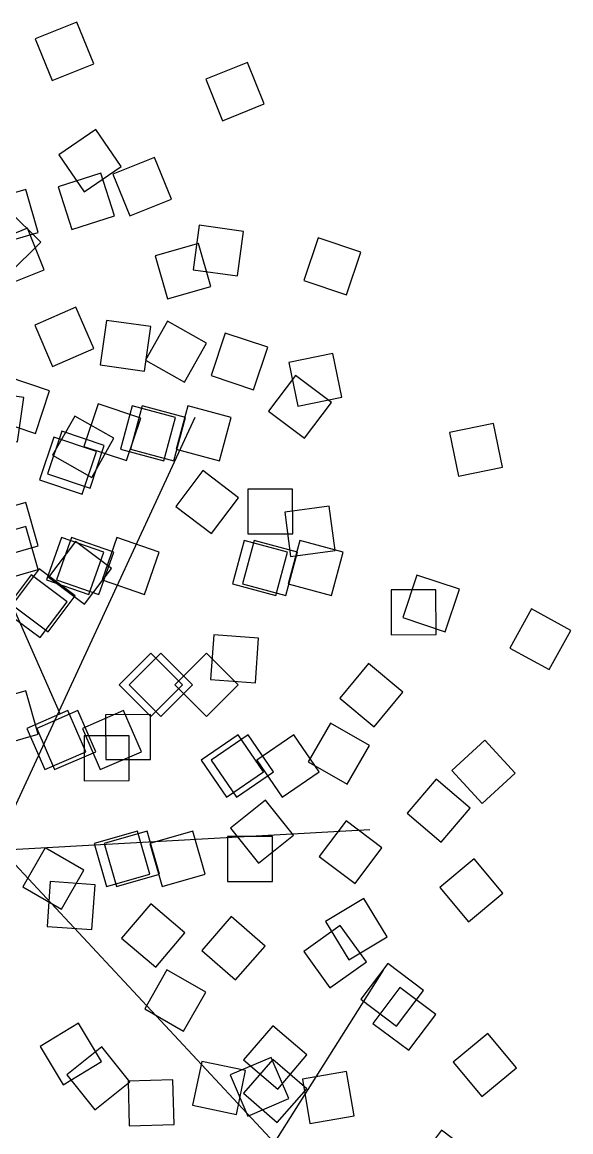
# Model space of a CAD drawing. Extents: x 286.28 to 289.6, y 127.58 to 130.63.
# Drawn here: x 288.656 to 289.605, y 128.629 to 130.547 of the extents above; entities that cross this region are included whole.
import ezdxf

# ---------------------------------------------------------------- set-up
doc = ezdxf.new("R2010")
doc.units = 0
doc.header["$MEASUREMENT"] = 0
doc.layers.get('0').update_dxf_attribs({"linetype": 'CONTINUOUS'})

msp = doc.modelspace()

# ---------------------------------------------------------------- linework, layer by layer
for p, q in [((288.6096, 129.1175, 1.4938), (288.9557, 129.8644, 1.9495)), ((288.7227, 129.3505, 1.6275), (288.5034, 129.8473, 1.6275)), ((288.6199, 129.1175, 1.4938), (289.0927, 128.6104, 1.9495)), ((289.0927, 128.6104, 1.9495), (289.2812, 128.9085, 2.114))]:
    msp.add_line(p, q)
at = {"extrusion": (6.99446e-33, -1, -1.83772e-16)}
msp.add_line((288.637, 129.1175, 1.487), (289.2572, 129.1517, 1.9084), dxfattribs=at)
for points in [[(288.7081, 130.4465, 2.2716), (288.78, 130.4755, 2.2168), (288.751, 130.5474, 2.1619), (288.6791, 130.5184, 2.2168)], [(289.0029, 130.3771, 2.251), (289.0748, 130.4061, 2.1962), (289.0458, 130.478, 2.1414), (288.9739, 130.449, 2.1962)], [(288.7638, 130.254, 2.0009), (288.8278, 130.2978, 1.9461), (288.784, 130.3618, 1.8913), (288.72, 130.318, 1.9461)], [(288.8424, 130.2127, 1.7439), (288.9143, 130.2417, 1.6891), (288.8853, 130.3136, 1.6343), (288.8134, 130.2846, 1.6891)], [(288.7422, 130.189, 2.3538), (288.816, 130.2127, 2.299), (288.7923, 130.2865, 2.2442), (288.7185, 130.2628, 2.299)], [(288.6096, 130.1625, 2.4915), (288.6842, 130.1838, 2.4366), (288.6629, 130.2583, 2.3818), (288.5883, 130.237, 2.4366)], [(288.6336, 130.1123, 2.066), (288.6884, 130.1671, 2.0112), (288.6336, 130.2219, 1.9564), (288.5788, 130.1671, 2.0112)], [(288.6227, 130.0903, 2.3881), (288.6946, 130.1193, 2.3333), (288.6656, 130.1912, 2.2784), (288.5937, 130.1622, 2.3333)], [(288.9517, 130.1196, 2.3024), (289.0285, 130.1089, 2.2476), (289.0392, 130.1856, 2.1928), (288.9624, 130.1964, 2.2476)], [(289.1433, 130.1011, 2.2373), (289.2168, 130.0764, 2.1825), (289.2415, 130.1498, 2.1277), (289.168, 130.1746, 2.1825)], [(288.9077, 130.069, 1.9947), (288.9823, 130.0903, 1.9398), (288.961, 130.1649, 1.885), (288.8864, 130.1436, 1.9398)], [(288.709, 129.9525, 2.1448), (288.7801, 129.9835, 2.09), (288.7491, 130.0546, 2.0352), (288.6781, 130.0236, 2.09)], [(288.7912, 129.9551, 1.7953), (288.868, 129.9444, 1.7405), (288.8788, 130.0212, 1.6857), (288.802, 130.0319, 1.7405)], [(288.8696, 129.9632, 2.3812), (288.9371, 129.9251, 2.3264), (288.9752, 129.9926, 2.2716), (288.9077, 130.0307, 2.3264)], [(288.9828, 129.9366, 1.7302), (289.0563, 129.9119, 1.6754), (289.081, 129.9854, 1.6206), (289.0075, 130.0101, 1.6754)], [(289.1329, 129.8834, 2.0283), (289.2088, 129.899, 1.9735), (289.1932, 129.975, 1.9187), (289.1172, 129.9593, 1.9735)], [(289.0823, 129.8748, 2.2311), (289.1442, 129.8281, 2.1762), (289.1908, 129.89, 2.1214), (289.1289, 129.9367, 2.1762)], [(288.6057, 129.8612, 1.4219), (288.6792, 129.8365, 1.3671), (288.7039, 129.91, 1.3122), (288.6304, 129.9347, 1.3671)], [(288.5715, 129.8328, 2.4395), (288.6483, 129.822, 2.3846), (288.659, 129.8988, 2.3298), (288.5823, 129.9095, 2.3846)], [(288.7631, 129.8142, 2.3744), (288.8366, 129.7895, 2.3195), (288.8613, 129.863, 2.2647), (288.7878, 129.8877, 2.3195)], [(288.8266, 129.8096, 2.9157), (288.9015, 129.7894, 2.8609), (288.9216, 129.8643, 2.8061), (288.8468, 129.8844, 2.8609)], [(288.8437, 129.8096, 1.2437), (288.9186, 129.7894, 1.1889), (288.9388, 129.8643, 1.1341), (288.8639, 129.8844, 1.1889)], [(288.9226, 129.8096, 2.4086), (288.9974, 129.7894, 2.3538), (289.0176, 129.8643, 2.299), (288.9427, 129.8844, 2.3538)], [(288.7091, 129.7988, 1.8741), (288.7767, 129.7606, 1.8193), (288.8148, 129.8282, 1.7645), (288.7472, 129.8663, 1.8193)], [(288.7002, 129.7668, 1.2095), (288.7737, 129.7421, 1.1546), (288.7984, 129.8155, 1.0998), (288.7249, 129.8402, 1.1546)], [(289.4106, 129.7624, 2.0078), (289.4865, 129.778, 1.9529), (289.4708, 129.854, 1.8981), (289.3949, 129.8383, 1.9529)], [(288.6865, 129.7564, 2.8814), (288.76, 129.7317, 2.8266), (288.7847, 129.8052, 2.7718), (288.7112, 129.8299, 2.8266)], [(288.9218, 129.7103, 1.724), (288.9837, 129.6636, 1.6692), (289.0304, 129.7255, 1.6143), (288.9685, 129.7722, 1.6692)], [(289.0464, 129.6628, 1.4219), (289.124, 129.6629, 1.3671), (289.1238, 129.7404, 1.3122), (289.0463, 129.7403, 1.3671)], [(288.6096, 129.6211, 2.8444), (288.6842, 129.6424, 2.7895), (288.6629, 129.717, 2.7347), (288.5883, 129.6957, 2.7895)], [(289.1204, 129.6239, 2.1106), (289.1973, 129.634, 2.0557), (289.1872, 129.7108, 2.0009), (289.1103, 129.7007, 2.0557)], [(288.6096, 129.58, 1.234), (288.6842, 129.6013, 1.1792), (288.6629, 129.6759, 1.1244), (288.5883, 129.6546, 1.1792)], [(288.6987, 129.5834, 2.9979), (288.7719, 129.5579, 2.9431), (288.7975, 129.6311, 2.8883), (288.7243, 129.6566, 2.9431)], [(288.7021, 129.5879, 2.3681), (288.764, 129.5412, 2.3133), (288.8107, 129.6031, 2.2585), (288.7488, 129.6498, 2.3133)], [(288.7158, 129.5834, 1.3259), (288.789, 129.5579, 1.2711), (288.8146, 129.6311, 1.2163), (288.7414, 129.6566, 1.2711)], [(288.7947, 129.5834, 2.4909), (288.8679, 129.5579, 2.436), (288.8934, 129.6311, 2.3812), (288.8202, 129.6566, 2.436)], [(289.0202, 129.5766, 2.8952), (289.095, 129.5564, 2.8403), (289.1152, 129.6313, 2.7855), (289.0403, 129.6514, 2.8403)], [(289.0373, 129.5766, 1.2232), (289.1122, 129.5564, 1.1683), (289.1323, 129.6313, 1.1135), (289.0575, 129.6514, 1.1683)], [(289.1161, 129.5766, 2.3881), (289.191, 129.5564, 2.3333), (289.2111, 129.6313, 2.2784), (289.1363, 129.6514, 2.3333)], [(288.6255, 129.5301, 2.8752), (288.6874, 129.4835, 2.8204), (288.7341, 129.5454, 2.7656), (288.6722, 129.592, 2.8204)], [(288.6392, 129.5405, 1.2032), (288.7011, 129.4938, 1.1484), (288.7478, 129.5557, 1.0936), (288.6859, 129.6024, 1.1484)], [(289.3142, 129.5181, 2.0592), (289.3878, 129.4938, 2.0043), (289.4121, 129.5675, 1.9495), (289.3385, 129.5918, 2.0043)], [(289.2942, 129.4886, 1.4013), (289.3717, 129.4887, 1.3465), (289.3716, 129.5662, 1.2917), (289.2941, 129.5661, 1.3465)], [(289.4994, 129.4656, 1.9941), (289.5673, 129.4282, 1.9392), (289.6047, 129.4961, 1.8844), (289.5368, 129.5335, 1.9392)], [(288.9822, 129.411, 1.5041), (289.0595, 129.4055, 1.4493), (289.065, 129.4829, 1.3945), (288.9877, 129.4884, 1.4493)], [(288.8242, 129.4019, 2.9465), (288.879, 129.347, 2.8917), (288.9338, 129.4019, 2.8369), (288.879, 129.4567, 2.8917)], [(288.8413, 129.4019, 1.2746), (288.8961, 129.347, 1.2197), (288.951, 129.4019, 1.1649), (288.8961, 129.4567, 1.2197)], [(288.9201, 129.4019, 2.4395), (288.9749, 129.347, 2.3846), (289.0298, 129.4019, 2.3298), (288.9749, 129.4567, 2.3846)], [(289.2054, 129.379, 2.138), (289.265, 129.3294, 2.0831), (289.3146, 129.389, 2.0283), (289.255, 129.4386, 2.0831)], [(288.6096, 129.2956, 2.8101), (288.6842, 129.3169, 2.7553), (288.6629, 129.3915, 2.7005), (288.5883, 129.3702, 2.7553)], [(288.6645, 129.3265, 3.0254), (288.6954, 129.2554, 2.9705), (288.7665, 129.2863, 2.9157), (288.7355, 129.3574, 2.9705)], [(288.6816, 129.3265, 1.3534), (288.7125, 129.2554, 1.2985), (288.7836, 129.2863, 1.2437), (288.7527, 129.3574, 1.2985)], [(288.7604, 129.3265, 2.5183), (288.7913, 129.2554, 2.4635), (288.8624, 129.2863, 2.4086), (288.8315, 129.3574, 2.4635)], [(288.8008, 129.2728, 2.2065), (288.8783, 129.2729, 2.1517), (288.8782, 129.3504, 2.0968), (288.8006, 129.3503, 2.1517)], [(289.1508, 129.2686, 1.4527), (289.2181, 129.2301, 1.3979), (289.2566, 129.2973, 1.3431), (289.1894, 129.3359, 1.3979)], [(288.7638, 129.2362, 2.1551), (288.8413, 129.2363, 2.1003), (288.8411, 129.3138, 2.0455), (288.7636, 129.3137, 2.1003)], [(288.966, 129.2717, 2.8814), (289.0097, 129.2077, 2.8266), (289.0737, 129.2514, 2.7718), (289.0299, 129.3154, 2.8266)], [(288.9831, 129.2717, 1.2095), (289.0269, 129.2077, 1.1546), (289.0909, 129.2514, 1.0998), (289.0471, 129.3154, 1.1546)], [(289.0619, 129.2717, 2.3744), (289.1057, 129.2077, 2.3195), (289.1697, 129.2514, 2.2647), (289.1259, 129.3154, 2.3195)], [(289.3989, 129.2539, 1.9878), (289.4514, 129.1969, 1.933), (289.5084, 129.2495, 1.8782), (289.4559, 129.3064, 1.933)], [(289.3217, 129.1801, 1.3876), (289.3807, 129.1298, 1.3328), (289.431, 129.1888, 1.278), (289.372, 129.2391, 1.3328)], [(289.0164, 129.1541, 1.5315), (289.0649, 129.0935, 1.4767), (289.1254, 129.142, 1.4219), (289.0769, 129.2025, 1.4767)], [(288.7809, 129.1278, 2.8752), (288.8022, 129.0532, 2.8204), (288.8768, 129.0745, 2.7656), (288.8555, 129.1491, 2.8204)], [(288.7981, 129.1278, 1.2032), (288.8194, 129.0532, 1.1484), (288.8939, 129.0745, 1.0936), (288.8726, 129.1491, 1.1484)], [(288.8769, 129.1278, 2.3681), (288.8982, 129.0532, 2.3133), (288.9727, 129.0745, 2.2585), (288.9514, 129.1491, 2.3133)], [(289.1697, 129.105, 2.5183), (289.2317, 129.0585, 2.4635), (289.2783, 129.1204, 2.4086), (289.2163, 129.167, 2.4635)], [(289.0116, 129.062, 2.1345), (289.0891, 129.0621, 2.0797), (289.0889, 129.1397, 2.0249), (289.0114, 129.1395, 2.0797)], [(288.6574, 129.0528, 2.2579), (288.7246, 129.0143, 2.2031), (288.7632, 129.0815, 2.1482), (288.6959, 129.1201, 2.2031)], [(289.3781, 129.0518, 1.7097), (289.4276, 128.9922, 1.6549), (289.4873, 129.0417, 1.6), (289.4378, 129.1013, 1.6549)], [(288.6995, 128.9844, 2.2373), (288.7769, 128.979, 2.1825), (288.7823, 129.0563, 2.1277), (288.705, 129.0618, 2.1825)], [(288.8283, 128.9643, 2.1928), (288.8873, 128.914, 2.138), (288.9376, 128.973, 2.0831), (288.8786, 129.0233, 2.138)], [(289.1808, 128.9928, 1.3814), (289.2209, 128.9264, 1.3265), (289.2873, 128.9665, 1.2717), (289.2472, 129.0328, 1.3265)], [(288.9668, 128.9428, 2.6005), (289.0253, 128.8918, 2.5457), (289.0762, 128.9503, 2.4909), (289.0178, 129.0012, 2.5457)], [(289.1431, 128.9411, 1.7919), (289.1882, 128.878, 1.7371), (289.2513, 128.923, 1.6823), (289.2062, 128.9861, 1.7371)], [(289.2417, 128.8583, 1.8707), (289.3037, 128.8118, 1.8159), (289.3502, 128.8737, 1.7611), (289.2883, 128.9203, 1.8159)], [(288.8682, 128.842, 2.1859), (288.9354, 128.8035, 2.1311), (288.974, 128.8707, 2.0763), (288.9067, 128.9093, 2.1311)], [(289.2626, 128.8167, 2.4977), (289.3246, 128.7702, 2.4429), (289.3712, 128.8321, 2.3881), (289.3092, 128.8787, 2.4429)], [(288.6874, 128.777, 2.1865), (288.7275, 128.7106, 2.1317), (288.7938, 128.7507, 2.0769), (288.7538, 128.817, 2.1317)], [(289.0391, 128.7535, 2.1208), (289.0981, 128.7032, 2.066), (289.1484, 128.7622, 2.0112), (289.0894, 128.8125, 2.066)], [(289.4016, 128.7499, 1.6891), (289.4511, 128.6902, 1.6343), (289.5108, 128.7397, 1.5795), (289.4613, 128.7994, 1.6343)], [(288.7337, 128.7275, 2.2647), (288.7822, 128.667, 2.2099), (288.8427, 128.7154, 2.1551), (288.7942, 128.7759, 2.2099)], [(288.9668, 128.751, 1.8193), (288.951, 128.6751, 1.7645), (289.0269, 128.6594, 1.7097), (289.0427, 128.7353, 1.7645)], [(289.0157, 128.7275, 2.5491), (289.0462, 128.6562, 2.4943), (289.1174, 128.6867, 2.4395), (289.087, 128.758, 2.4943)], [(289.0388, 128.6961, 1.9529), (289.0972, 128.6451, 1.8981), (289.1482, 128.7036, 1.8433), (289.0897, 128.7545, 1.8981)], [(289.1407, 128.7204, 1.7405), (289.1538, 128.6439, 1.6857), (289.2302, 128.6571, 1.6309), (289.2171, 128.7335, 1.6857)], [(288.8394, 128.717, 2.6279), (288.8416, 128.6396, 2.5731), (288.9191, 128.6418, 2.5183), (288.9169, 128.7193, 2.5731)], [(289.3346, 128.57, 1.8502), (289.3966, 128.5235, 1.7953), (289.4431, 128.5854, 1.7405), (289.3812, 128.632, 1.7953)]]:
    msp.add_3dface(points)

doc.saveas('drawing.dxf')
